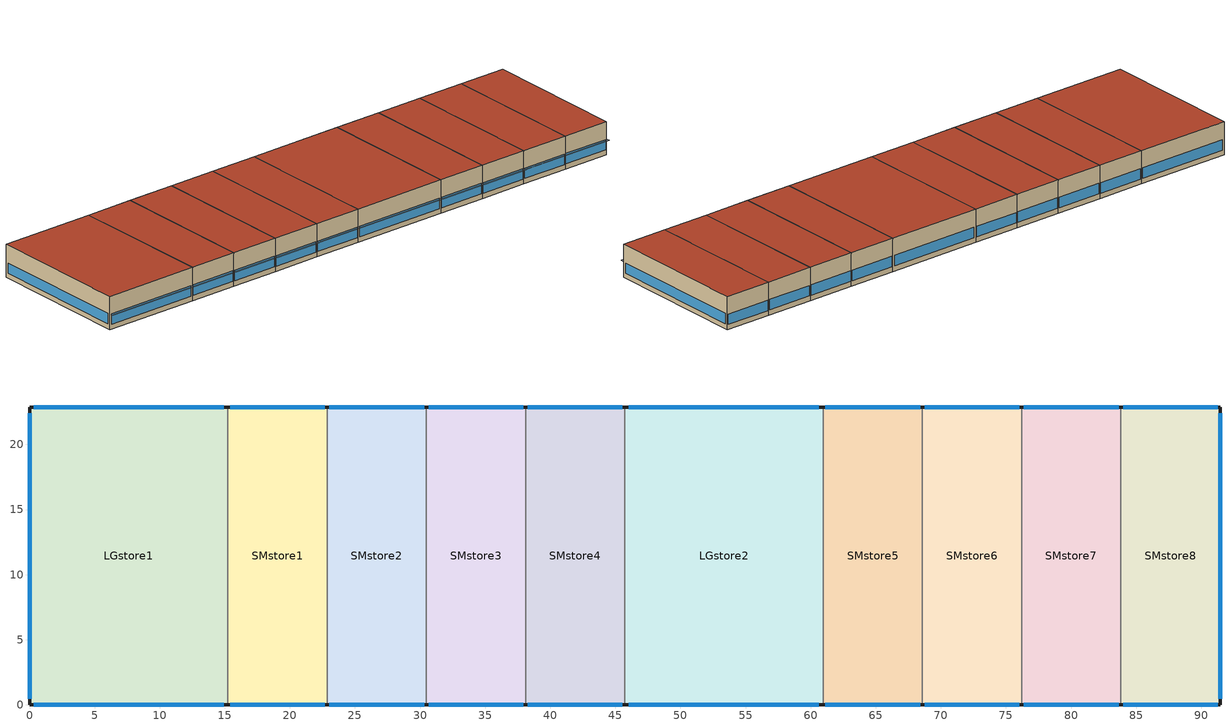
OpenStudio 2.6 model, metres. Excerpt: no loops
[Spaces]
SMstore2
 floor ground: 30.48,22.86 30.48,0 22.86,0 22.86,22.86 z0
 wall outside (BTAP-Ext-Wall-Mass:U-0.21-:{ "cond"=>0.215}): 22.86,0 30.48,0 / 30.48,22.86 22.86,22.86 z0:5.18
 wall to SMstore3: 30.48,0 30.48,22.86 z0:5.18
 wall to SMstore1: 22.86,22.86 22.86,0 z0:5.18
 window: 23.03,0 30.31,0 / 30.31,22.86 23.03,22.86 z0.8:2.42
 roof outside (BTAP-Ext-Roof-Metal:U-0.138-:{ "cond"=>0.121}): 30.48,0 30.48,22.86 22.86,22.86 22.86,0 z5.18
SMstore7
 floor ground: 83.82,22.86 83.82,0 76.2,0 76.2,22.86 z0
 wall outside (BTAP-Ext-Wall-Mass:U-0.21-:{ "cond"=>0.215}): 76.2,0 83.82,0 / 83.82,22.86 76.2,22.86 z0:5.18
 wall to SMstore6: 76.2,22.86 76.2,0 z0:5.18
 wall to SMstore8: 83.82,0 83.82,22.86 z0:5.18
 window: 76.37,0 83.65,0 / 83.65,22.86 76.37,22.86 z0.8:2.42
 roof outside (BTAP-Ext-Roof-Metal:U-0.138-:{ "cond"=>0.121}): 83.82,0 83.82,22.86 76.2,22.86 76.2,0 z5.18
SMstore3
 floor ground: 38.1,22.86 38.1,0 30.48,0 30.48,22.86 z0
 wall outside (BTAP-Ext-Wall-Mass:U-0.21-:{ "cond"=>0.215}): 30.48,0 38.1,0 / 38.1,22.86 30.48,22.86 z0:5.18
 wall to SMstore4: 38.1,0 38.1,22.86 z0:5.18
 window: 30.65,0 37.93,0 / 37.93,22.86 30.65,22.86 z0.8:2.42
 roof outside (BTAP-Ext-Roof-Metal:U-0.138-:{ "cond"=>0.121}): 38.1,0 38.1,22.86 30.48,22.86 30.48,0 z5.18
SMstore1
 floor ground: 22.86,22.86 22.86,0 15.24,0 15.24,22.86 z0
 wall outside (BTAP-Ext-Wall-Mass:U-0.21-:{ "cond"=>0.215}): 15.24,0 22.86,0 / 22.86,22.86 15.24,22.86 z0:5.18
 wall to LGstore1: 15.24,22.86 15.24,0 z0:5.18
 window: 15.41,0 22.69,0 / 22.69,22.86 15.41,22.86 z0.8:2.42
 roof outside (BTAP-Ext-Roof-Metal:U-0.138-:{ "cond"=>0.121}): 22.86,0 22.86,22.86 15.24,22.86 15.24,0 z5.18
LGstore2
 floor ground: 60.96,22.86 60.96,0 45.72,0 45.72,22.86 z0
 wall outside (BTAP-Ext-Wall-Mass:U-0.21-:{ "cond"=>0.215}): 45.72,0 60.96,0 / 60.96,22.86 45.72,22.86 z0:5.18
 wall to SMstore5: 60.96,0 60.96,22.86 z0:5.18
 wall to SMstore4: 45.72,22.86 45.72,0 z0:5.18
 window: 46.04,0 60.64,0 / 60.64,22.86 46.04,22.86 z0.8:2.42
 roof outside (BTAP-Ext-Roof-Metal:U-0.138-:{ "cond"=>0.121}): 60.96,0 60.96,22.86 45.72,22.86 45.72,0 z5.18
SMstore8
 floor ground: 91.44,22.86 91.44,0 83.82,0 83.82,22.86 z0
 wall outside (BTAP-Ext-Wall-Mass:U-0.21-:{ "cond"=>0.215}): 83.82,0 91.44,0 91.44,22.86 83.82,22.86 z0:5.18
 window: 83.99,0 91.27,0 / 91.27,22.86 83.99,22.86 / 91.44,0.47 91.44,22.39 z0.8:2.42
 roof outside (BTAP-Ext-Roof-Metal:U-0.138-:{ "cond"=>0.121}): 91.44,0 91.44,22.86 83.82,22.86 83.82,0 z5.18
SMstore5
 floor ground: 68.58,22.86 68.58,0 60.96,0 60.96,22.86 z0
 wall outside (BTAP-Ext-Wall-Mass:U-0.21-:{ "cond"=>0.215}): 60.96,0 68.58,0 / 68.58,22.86 60.96,22.86 z0:5.18
 wall to SMstore6: 68.58,0 68.58,22.86 z0:5.18
 window: 61.13,0 68.41,0 / 68.41,22.86 61.13,22.86 z0.8:2.42
 roof outside (BTAP-Ext-Roof-Metal:U-0.138-:{ "cond"=>0.121}): 68.58,0 68.58,22.86 60.96,22.86 60.96,0 z5.18
SMstore4
 floor ground: 45.72,22.86 45.72,0 38.1,0 38.1,22.86 z0
 wall outside (BTAP-Ext-Wall-Mass:U-0.21-:{ "cond"=>0.215}): 38.1,0 45.72,0 / 45.72,22.86 38.1,22.86 z0:5.18
 window: 38.27,0 45.55,0 / 45.55,22.86 38.27,22.86 z0.8:2.42
 roof outside (BTAP-Ext-Roof-Metal:U-0.138-:{ "cond"=>0.121}): 45.72,0 45.72,22.86 38.1,22.86 38.1,0 z5.18
SMstore6
 floor ground: 76.2,22.86 76.2,0 68.58,0 68.58,22.86 z0
 wall outside (BTAP-Ext-Wall-Mass:U-0.21-:{ "cond"=>0.215}): 68.58,0 76.2,0 / 76.2,22.86 68.58,22.86 z0:5.18
 window: 68.75,0 76.03,0 / 76.03,22.86 68.75,22.86 z0.8:2.42
 roof outside (BTAP-Ext-Roof-Metal:U-0.138-:{ "cond"=>0.121}): 76.2,0 76.2,22.86 68.58,22.86 68.58,0 z5.18
LGstore1
 floor ground: 15.24,22.86 15.24,0 0,0 0,22.86 z0
 wall outside (BTAP-Ext-Wall-Mass:U-0.21-:{ "cond"=>0.215}): 15.24,22.86 0,22.86 0,0 15.24,0 z0:5.18
 window: 0.32,0 14.92,0 / 0,22.39 0,0.47 / 14.92,22.86 0.32,22.86 z0.8:2.42
 roof outside (BTAP-Ext-Roof-Metal:U-0.138-:{ "cond"=>0.121}): 15.24,0 15.24,22.86 0,22.86 0,0 z5.18
shading: 30.45,0 22.89,0 22.89,-0.59 30.45,-0.59 z2.46; 38.07,0 30.51,0 30.51,-0.59 38.07,-0.59 z2.46; 76.17,0 68.61,0 68.61,-0.59 76.17,-0.59 z2.46; 68.55,0 60.99,0 60.99,-0.59 68.55,-0.59 z2.46; 15.21,0 0.03,0 0.03,-0.59 15.21,-0.59 z2.45; 45.69,0 38.13,0 38.13,-0.59 45.69,-0.59 z2.46; 91.41,0 83.85,0 83.85,-0.59 91.41,-0.59 z2.46; 83.79,0 76.23,0 76.23,-0.59 83.79,-0.59 z2.46; 22.83,0 15.27,0 15.27,-0.59 22.83,-0.59 z2.46; 60.93,0 45.75,0 45.75,-0.59 60.93,-0.59 z2.45
[ClimateZones]
Climate Zone Institution Name 1=ASHRAE; Climate Zone Document Name 1=ANSI/ASHRAE Standard 169; Climate Zone Document Year 1=2006; Climate Zone Institution Name 2=CEC; Climate Zone Document Name 2=California Climate Zone Descriptions; Climate Zone Document Year 2=1995
[Building]
RetailStripmall-CAN_AB_Edmonton.Intl.AP.711230_CWEC2016.epw created: 2019-07-24 21:02:14 +0000: Default Construction Set=BTAP-Mass at hdd = 5120.0; Standards Number of Stories=1; Standards Number of Above Ground Stories=1; Standards Building Type=NECB2017_RetailStripmall
[Site]
Edmonton Intl AP: Latitude {deg}=53.31; Longitude {deg}=-113.579; Time Zone {hr}=-7; Elevation {m}=723.3
[Site:WaterMainsTemperature]
Calculation Method=Correlation; Annual Average Outdoor Air Temperature {C}=2.68333; Maximum Difference In Monthly Average Outdoor Air Temperatures {deltaC}=28.8
[Site:GroundTemperature:BuildingSurface]
19.527, 19.502, 19.536, 19.598, 20.002, 21.64, 22.225, 22.375, 21.449, 20.121, 19.802, 19.633
[SizingPeriod:DesignDay] Barometric Pressure {Pa}=92932; Sky Clearness=0; Rain Indicator=0; Snow Indicator=0; Day of Month=21; Daylight Saving Time Indicator=0; Humidity Indicating Type=Wetbulb; Dry-Bulb Temperature Range Modifier Type=DefaultMultipliers
Name | Maximum Dry-Bulb Temperature {C} | Daily Dry-Bulb Temperature Range {deltaC} | Humidity Indicating Conditions at Maximum Dry-Bulb | Wind Speed {m/s} | Wind Direction {deg} | Month | Day Type | Solar Model Indicator | ASHRAE Taub | ASHRAE Taud
Edmonton Intl AP Ann Htg 99.6% Condns DB | -32.6 | 0 | -32.6 | 2.1 | 180 | 1 | WinterDesignDay | ASHRAEClearSky
Edmonton Intl AP Ann Clg .4% Condns DB=>MWB | 27.8 | 12.5 | 17.9 | 3.8 | 150 | 7 | SummerDesignDay | ASHRAETau | 0.353 | 2.421
[Material:NoMass] Roughness=Smooth; Thermal Absorptance=0.9; Solar Absorptance=0.7
Name | Thermal Resistance {m2-K/W} | Visible Absorptance
Typical Carpet Pad | 0.21648 | 0.8
Typical Insulation 1 | 5.91238 | 0.7
Typical Insulation 2 | 4.49096 | 0.7
Typical Insulation 3 | 7.24636 | 0.7
Typical Carpet Pad 2 | 1.25503 | 0.8
Typical Carpet Pad 3 | 3.45515 | 0.8
Typical Insulation 4 | 0.526298 | 0.7
Typical Insulation 5 | 0.526316 | 0.7
Typical Insulation 6 R-24.87 | 4.38022 | 0.7
Typical Insulation 6 R-46.93 | 8.26445 | 0.7
[Material]
Name | Roughness | Thickness {m} | Conductivity {W/m-K} | Density {kg/m3} | Specific Heat {J/kg-K} | Thermal Absorptance | Solar Absorptance | Visible Absorptance
100mm Normalweight concrete floor | MediumSmooth | 0.1016 | 2.31 | 2322 | 832
G01 13mm gypsum board | Smooth | 0.0127 | 0.16 | 800 | 1090 | 0.9 | 0.7 | 0.5
G05 25mm wood | MediumSmooth | 0.0254 | 0.15 | 608 | 1630 | 0.9 | 0.5 | 0.5
4 in. Normalweight Concrete Floor | MediumRough | 0.1016 | 2.31 | 2322 | 832 | 0.9 | 0.7 | 0.7
1IN Stucco; 1IN Stucco 1 | Smooth | 0.0253 | 0.6918 | 1858 | 837 | 0.9 | 0.7 | 0.92
8IN CONCRETE HW RefBldg; 8IN CONCRETE HW RefBldg 1 | Rough | 0.2032 | 1.311 | 2240 | 836.8 | 0.9 | 0.7 | 0.7
1/2IN Gypsum; 1/2IN Gypsum 1 | Smooth | 0.0127 | 0.16 | 784.9 | 830 | 0.9 | 0.4 | 0.4
Metal Roof Surface; F08 Metal surface; Metal Roof Surface 1 | Smooth | 0.0008 | 45.28 | 7824 | 500 | 0.9 | 0.7 | 0.7
6 in. Normalweight Concrete Floor | MediumRough | 0.1524 | 2.31 | 2322 | 832 | 0.9 | 0.7 | 0.7
[Construction]
BTAP-Int-Floor: 100mm Normalweight concrete floor, Typical Carpet Pad
BTAP-Int-Wall: G01 13mm gypsum board, G01 13mm gypsum board
BTAP-Int-Ceiling: Typical Carpet Pad, 100mm Normalweight concrete floor
BTAP-Ext-DaylightDiffuser: SimpleGlazing
BTAP-Int-Door: G05 25mm wood
BTAP-Ext-Floor-Mass:U-0.162: Typical Insulation 1, 4 in. Normalweight Concrete Floor, Typical Carpet Pad
BTAP-Ext-Wall-Mass:U-0.21: 1IN Stucco, 8IN CONCRETE HW RefBldg, Typical Insulation 2, 1/2IN Gypsum
BTAP-Ext-Roof-Metal:U-0.138: Metal Roof Surface, Typical Insulation 3
BTAP-Grnd-Floor-Mass:U-0.757: 6 in. Normalweight Concrete Floor, Typical Carpet Pad 2
BTAP-Grnd-Roof-Mass:U-0.284: 6 in. Normalweight Concrete Floor, Typical Carpet Pad 3
BTAP-Ext-Door:U-1.9000000000000001: F08 Metal surface, Typical Insulation 4
BTAP-Ext-OverHeadDoor:U-1.9000000000000001: Typical Insulation 5
BTAP-Ext-DaylightDiffuser:U=0.190 SHGC=0.600: SimpleGlazing:U=0.190 SHGC=0.600
BTAP-Ext-Wall-Mass:U-0.21-:{ "cond"=>0.215}: 1IN Stucco 1, 8IN CONCRETE HW RefBldg 1, Typical Insulation 6 R-24.87, 1/2IN Gypsum 1
BTAP-Ext-Roof-Metal:U-0.138-:{ "cond"=>0.121}: Metal Roof Surface 1, Typical Insulation 6 R-46.93
[DefaultConstructionSet]
BTAP-Mass at hdd = 5120.0: Default Exterior Surface Constructions=BTAP-Mass at hdd = 5120.0; Default Interior Surface Constructions=Default Surface Constructions 2; Default Ground Contact Surface Constructions=BTAP-Mass at hdd = 5120.0 1; Default Exterior SubSurface Constructions=BTAP-Mass at hdd = 5120.0; Default Interior SubSurface Constructions=Default Sub Surface Constructions 2; Interior Partition Construction=BTAP-Int-Door
[DefaultSurfaceConstructions]
Name | Floor Construction | Wall Construction | Roof Ceiling Construction
Default Surface Constructions 2 | BTAP-Int-Floor | BTAP-Int-Wall | BTAP-Int-Ceiling
BTAP-Mass at hdd = 5120.0 | BTAP-Ext-Floor-Mass:U-0.162 | BTAP-Ext-Wall-Mass:U-0.21 | BTAP-Ext-Roof-Metal:U-0.138
BTAP-Mass at hdd = 5120.0 1 | BTAP-Grnd-Floor-Mass:U-0.757 | BTAP-Grnd-Roof-Mass:U-0.284 | BTAP-Grnd-Roof-Mass:U-0.284
[DefaultSubSurfaceConstructions]
Name | Fixed Window Construction | Operable Window Construction | Door Construction | Glass Door Construction | Overhead Door Construction | Skylight Construction | Tubular Daylight Dome Construction | Tubular Daylight Diffuser Construction
Default Sub Surface Constructions 2 | BTAP-Ext-DaylightDiffuser | BTAP-Ext-DaylightDiffuser | BTAP-Int-Door
BTAP-Mass at hdd = 5120.0 | BTAP-Ext-DaylightDiffuser:U=0.190 SHGC=0.600 | BTAP-Ext-DaylightDiffuser:U=0.190 SHGC=0.600 | BTAP-Ext-Door:U-1.9000000000000001 | BTAP-Ext-DaylightDiffuser:U=0.190 SHGC=0.600 | BTAP-Ext-OverHeadDoor:U-1.9000000000000001 | BTAP-Ext-DaylightDiffuser:U=0.190 SHGC=0.600 | BTAP-Ext-DaylightDiffuser:U=0.190 SHGC=0.600 | BTAP-Ext-DaylightDiffuser:U=0.190 SHGC=0.600
[WindowMaterial:SimpleGlazingSystem] Solar Heat Gain Coefficient=0.3; Visible Transmittance=0.21
Name | U-Factor {W/m2-K}
SimpleGlazing | 2.2
SimpleGlazing:U=0.190 SHGC=0.600 | 1.9
[Space] Space Type=Space Function Sales area; Building Story=Building Story 1; Part of Total Floor Area=Yes
Name | Thermal Zone
SMstore2; SMstore7; SMstore3; SMstore1; LGstore2; SMstore5; SMstore4; SMstore6 | ALL_ST=Sales area_FL=Building Story 1_SCH=C
LGstore1 | ALL_ST=Sales area_FL=Building Story 1_SCH=C 2
SMstore8 | ALL_ST=Sales area_FL=Building Story 1_SCH=C 1
[BuildingStory]
Building Story 1: Nominal Z Coordinate {m}=0
[SpaceType]
Space Function Sales area: Default Schedule Set=Space Function Sales area Schedule Set; Design Specification Outdoor Air Object=Space Function Sales area Ventilation; Standards Building Type=Space Function; Standards Space Type=Sales area
[People:Definition]
Space Function Sales area People Definition: Number of People Calculation Method=People/Area; People per Space Floor Area {person/m2}=0.0333454; Fraction Radiant=0.3
[People]
Space Function Sales area People: People Definition=Space Function Sales area People Definition; Space or SpaceType=Space Function Sales area; Work Efficiency Schedule=Work Efficiency Schedule; Clothing Insulation Schedule=Clothing Schedule; Air Velocity Schedule=Air Velocity Schedule; Multiplier=1
[Lights:Definition]
Space Function Sales area Lights Definition-new: Design Level Calculation Method=Watts/Area; Watts per Space Floor Area {W/m2}=11.3; Fraction Radiant=0.5; Fraction Visible=0.2
[Lights]
Space Function Sales area Lights: Lights Definition=Space Function Sales area Lights Definition-new; Space or SpaceType=Space Function Sales area; Fraction Replaceable=1
[ElectricEquipment:Definition]
Space Function Sales area Elec Equip Definition - 30.0 percent reduction: Design Level Calculation Method=Watts/Area; Watts per Space Floor Area {W/m2}=1.75064; Fraction Radiant=0.5
[ElectricEquipment]
Space Function Sales area Elec Equip 30.0 percent reduction: Electric Equipment Definition=Space Function Sales area Elec Equip Definition - 30.0 percent reduction; Space or SpaceType=Space Function Sales area
[DesignSpecification:OutdoorAir]
Space Function Sales area Ventilation: Outdoor Air Method=Sum; Outdoor Air Flow per Person {m3/s-person}=0; Outdoor Air Flow per Floor Area {m3/s-m2}=0.0011684; Outdoor Air Flow Rate {m3/s}=0; Outdoor Air Flow Air Changes per Hour {1/hr}=0
[DefaultScheduleSet]
Space Function Sales area Schedule Set: Number of People Schedule=NECB-C-Occupancy; People Activity Level Schedule=NECB-Activity; Lighting Schedule=NECB-C-Occupancy-NECB-C-Lighting-0.0-0.0-0.67-Light Ruleset; Electric Equipment Schedule=NECB-C-Electric-Equipment; Infiltration Schedule=Always On
[ThermostatSetpoint:DualSetpoint] Heating Setpoint Temperature Schedule=NECB-C-Thermostat Setpoint-Heating; Cooling Setpoint Temperature Schedule=NECB-C-Thermostat Setpoint-Cooling
Space Function Sales area Thermostat 21; Space Function Sales area Thermostat 22; Space Function Sales area Thermostat 23
[SpaceInfiltration:DesignFlowRate] Schedule=Always On Discrete; Design Flow Rate Calculation Method=Flow/ExteriorArea; Flow per Exterior Surface Area {m3/s-m2}=0.000240807; Constant Term Coefficient=0; Temperature Term Coefficient=0; Velocity Term Coefficient=0.224; Velocity Squared Term Coefficient=0
Name | Space or SpaceType
LGstore1 Infiltration | LGstore1
LGstore2 Infiltration | LGstore2
SMstore1 Infiltration | SMstore1
SMstore2 Infiltration | SMstore2
SMstore3 Infiltration | SMstore3
SMstore4 Infiltration | SMstore4
SMstore5 Infiltration | SMstore5
SMstore6 Infiltration | SMstore6
SMstore7 Infiltration | SMstore7
SMstore8 Infiltration | SMstore8
[ThermalZone] Use Ideal Air Loads=No
Name | Thermostat
ALL_ST=Sales area_FL=Building Story 1_SCH=C | Space Function Sales area Thermostat 21
ALL_ST=Sales area_FL=Building Story 1_SCH=C 1 | Space Function Sales area Thermostat 22
ALL_ST=Sales area_FL=Building Story 1_SCH=C 2 | Space Function Sales area Thermostat 23
[HeatExchanger:AirToAir:SensibleAndLatent] Availability Schedule=Always On Discrete; Nominal Supply Air Flow Rate {m3/s}=autosize; Sensible Effectiveness at 100% Heating Air Flow=0.5; Latent Effectiveness at 100% Heating Air Flow=0.5; Sensible Effectiveness at 75% Heating Air Flow=0.5; Latent Effectiveness at 75% Heating Air Flow=0.5; Sensible Effectiveness at 100% Cooling Air Flow=0.5; Latent Effectiveness at 100% Cooling Air Flow=0.5; Sensible Effectiveness at 75% Cooling Air Flow=0.5; Latent Effectiveness at 75% Cooling Air Flow=0.5; Supply Air Outlet Temperature Control=Yes; Heat Exchanger Type=Rotary; Frost Control Type=ExhaustOnly; Threshold Temperature {C}=-23.3; Initial Defrost Time Fraction=0.167; Rate of Defrost Time Fraction Increase {1/K}=1.44; Economizer Lockout=Yes
Name | Nominal Electric Power {W}
Sys_3_PSZ ALL_ST=Sales area_FL=Building Story 1_SCH=C ERV | 1364.28
Sys_3_PSZ ALL_ST=Sales area_FL=Building Story 1_SCH=C 1 ERV | 196.031
Sys_3_PSZ ALL_ST=Sales area_FL=Building Story 1_SCH=C 2 ERV | 342.062
[SetpointManager:OutdoorAirPretreat] Minimum Setpoint Temperature {C}=-99; Maximum Setpoint Temperature {C}=99; Minimum Setpoint Humidity Ratio {kgWater/kgDryAir}=1e-05; Maximum Setpoint Humidity Ratio {kgWater/kgDryAir}=1
Setpoint Manager Outdoor Air Pretreat 1; Setpoint Manager Outdoor Air Pretreat 2; Setpoint Manager Outdoor Air Pretreat 3
[AvailabilityManager:NightCycle] Control Type=CycleOnAny; Thermostat Tolerance {deltaC}=1; Cycling Run Time {s}=3600
Availability Manager Night Cycle 1; Availability Manager Night Cycle 2; Availability Manager Night Cycle 3
[Schedule:Ruleset]
Clothing Schedule: Default Day Schedule=Clothing Schedule Default Winter Clothes
Air Velocity Schedule: Default Day Schedule=Air Velocity Schedule Default
Work Efficiency Schedule: Default Day Schedule=Work Efficiency Schedule Default
NECB-C-Occupancy: Default Day Schedule=NECB-C-Occupancy Default
NECB-Activity: Default Day Schedule=NECB-Activity Default; Summer Design Day Schedule=NECB-Activity Summer Design Day; Winter Design Day Schedule=NECB-Activity Winter Design Day
NECB-C-Occupancy-NECB-C-Lighting-0.0-0.0-0.67-Light Ruleset: Default Day Schedule=NECB-C-Occupancy-NECB-C-Lighting-0.0-0.0-0.67-Light Default
NECB-C-Electric-Equipment: Default Day Schedule=NECB-C-Electric-Equipment Default
Always On: Default Day Schedule=Always On Default
NECB-C-Thermostat Setpoint-Heating: Default Day Schedule=NECB-C-Thermostat Setpoint-Heating Default
NECB-C-Thermostat Setpoint-Cooling: Default Day Schedule=NECB-C-Thermostat Setpoint-Cooling Default
[Schedule:Day]
Clothing Schedule Default Winter Clothes; Always On Default: 24, 0, 1
Clothing Schedule Summer Clothes: 24, 0, 0.5
Air Velocity Schedule Default: 24, 0, 0.2
Work Efficiency Schedule Default: 24, 0, 0
NECB-C-Occupancy Default; NECB-C-Occupancy Default|Wkdy Day: 8, 0, 0, 9, 0, 0.1, 10, 0, 0.2, 12, 0, 0.5, 16, 0, 0.7, 17, 0, 0.8, 18, 0, 0.7, 19, 0, 0.5, 21, 0, 0.3, 24, 0, 0
NECB-C-Occupancy Sat Day: 8, 0, 0, 9, 0, 0.1, 10, 0, 0.2, 11, 0, 0.5, 12, 0, 0.6, 13, 0, 0.8, 16, 0, 0.9, 17, 0, 0.8, 18, 0, 0.7, 19, 0, 0.5, 21, 0, 0.2, 24, 0, 0
NECB-C-Occupancy Sun|Hol Day: 8, 0, 0, 9, 0, 0.1, 10, 0, 0.2, 11, 0, 0.5, 12, 0, 0.6, 13, 0, 0.8, 16, 0, 0.9, 17, 0, 0.8, 18, 0, 0.7, 19, 0, 0.5, 24, 0, 0
NECB-Activity Default; NECB-Activity Winter Design Day; NECB-Activity Summer Design Day: 24, 0, 130
NECB-C-Occupancy-NECB-C-Lighting-0.0-0.0-0.67-Light Default; NECB-C-Occupancy-NECB-C-Lighting-0.0-0.0-0.67-Default|Wkdy-Light Day; NECB-C-Occupancy-NECB-C-Lighting-0.0-0.0-0.67-Sat-Light Day; NECB-C-Electric-Equipment Default; NECB-C-Electric-Equipment Default|Wkdy Day; NECB-C-Electric-Equipment Sat Day: 8, 0, 0.05, 9, 0, 0.5, 19, 0, 0.9, 20, 0, 0.6, 21, 0, 0.5, 24, 0, 0.05
NECB-C-Occupancy-NECB-C-Lighting-0.0-0.0-0.67-Sun|Hol-Light Day; NECB-C-Electric-Equipment Sun|Hol Day: 8, 0, 0.05, 9, 0, 0.5, 19, 0, 0.9, 24, 0, 0.05
NECB-C-Thermostat Setpoint-Heating Default; NECB-C-Thermostat Setpoint-Heating Default|Wkdy Day; NECB-C-Thermostat Setpoint-Heating Sat Day: 7, 0, 18, 8, 0, 20, 21, 0, 22, 24, 0, 18
NECB-C-Thermostat Setpoint-Heating Sun|Hol Day: 9, 0, 18, 10, 0, 20, 19, 0, 22, 24, 0, 18
NECB-C-Thermostat Setpoint-Cooling Default; NECB-C-Thermostat Setpoint-Cooling Default|Wkdy Day; NECB-C-Thermostat Setpoint-Cooling Sat Day: 7, 0, 35, 21, 0, 24, 24, 0, 35
NECB-C-Thermostat Setpoint-Cooling Sun|Hol Day: 7, 0, 35, 19, 0, 24, 24, 0, 35
[Schedule:Rule] Date Specification Type=DateRange; Start Day=1
Name | Schedule Ruleset | Rule Order | Day Schedule | Start Month | End Month | End Day | Apply Monday | Apply Tuesday | Apply Wednesday | Apply Thursday | Apply Friday | Apply Saturday | Apply Sunday
Schedule Rule 1 | Clothing Schedule | 0 | Clothing Schedule Summer Clothes | 5 | 9 | 30
Schedule Rule 2 | NECB-C-Occupancy | 2 | NECB-C-Occupancy Default|Wkdy Day | 1 | 12 | 31 | Yes | Yes | Yes | Yes | Yes
Schedule Rule 3 | NECB-C-Occupancy | 1 | NECB-C-Occupancy Sat Day | 1 | 12 | 31 |  |  |  |  |  | Yes
Schedule Rule 4 | NECB-C-Occupancy | 0 | NECB-C-Occupancy Sun|Hol Day | 1 | 12 | 31 |  |  |  |  |  |  | Yes
Schedule Rule 5 | NECB-C-Occupancy-NECB-C-Lighting-0.0-0.0-0.67-Light Ruleset | 2 | NECB-C-Occupancy-NECB-C-Lighting-0.0-0.0-0.67-Default|Wkdy-Light Day | 1 | 12 | 31 | Yes | Yes | Yes | Yes | Yes
Schedule Rule 6 | NECB-C-Occupancy-NECB-C-Lighting-0.0-0.0-0.67-Light Ruleset | 1 | NECB-C-Occupancy-NECB-C-Lighting-0.0-0.0-0.67-Sat-Light Day | 1 | 12 | 31 |  |  |  |  |  | Yes
Schedule Rule 7 | NECB-C-Occupancy-NECB-C-Lighting-0.0-0.0-0.67-Light Ruleset | 0 | NECB-C-Occupancy-NECB-C-Lighting-0.0-0.0-0.67-Sun|Hol-Light Day | 1 | 12 | 31 |  |  |  |  |  |  | Yes
Schedule Rule 8 | NECB-C-Electric-Equipment | 2 | NECB-C-Electric-Equipment Default|Wkdy Day | 1 | 12 | 31 | Yes | Yes | Yes | Yes | Yes
Schedule Rule 9 | NECB-C-Electric-Equipment | 1 | NECB-C-Electric-Equipment Sat Day | 1 | 12 | 31 |  |  |  |  |  | Yes
Schedule Rule 10 | NECB-C-Electric-Equipment | 0 | NECB-C-Electric-Equipment Sun|Hol Day | 1 | 12 | 31 |  |  |  |  |  |  | Yes
Schedule Rule 11 | NECB-C-Thermostat Setpoint-Heating | 2 | NECB-C-Thermostat Setpoint-Heating Default|Wkdy Day | 1 | 12 | 31 | Yes | Yes | Yes | Yes | Yes
Schedule Rule 12 | NECB-C-Thermostat Setpoint-Heating | 1 | NECB-C-Thermostat Setpoint-Heating Sat Day | 1 | 12 | 31 |  |  |  |  |  | Yes
Schedule Rule 13 | NECB-C-Thermostat Setpoint-Heating | 0 | NECB-C-Thermostat Setpoint-Heating Sun|Hol Day | 1 | 12 | 31 |  |  |  |  |  |  | Yes
Schedule Rule 14 | NECB-C-Thermostat Setpoint-Cooling | 2 | NECB-C-Thermostat Setpoint-Cooling Default|Wkdy Day | 1 | 12 | 31 | Yes | Yes | Yes | Yes | Yes
Schedule Rule 15 | NECB-C-Thermostat Setpoint-Cooling | 1 | NECB-C-Thermostat Setpoint-Cooling Sat Day | 1 | 12 | 31 |  |  |  |  |  | Yes
Schedule Rule 16 | NECB-C-Thermostat Setpoint-Cooling | 0 | NECB-C-Thermostat Setpoint-Cooling Sun|Hol Day | 1 | 12 | 31 |  |  |  |  |  |  | Yes
[Schedule:Constant]
Always On Discrete: Value=1
